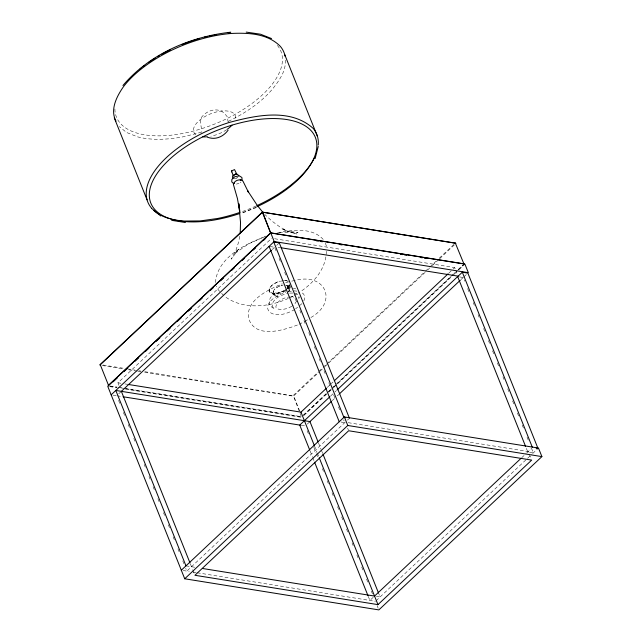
<?xml version="1.0" encoding="UTF-8"?>
<svg xmlns="http://www.w3.org/2000/svg" width="642" height="642" viewBox="0 0 642 642"><rect width="100%" height="100%" fill="white"/><g stroke="black" fill="none" stroke-linecap="round" stroke-linejoin="round"><path stroke-width="0.48" stroke-dasharray="3.21 2.41" d="M326.305 251.295C326.345 269.11 312.734 284.093 298.378 293.017M124.195 388.266L301.371 416.674L293.225 395.496L318.055 372.151M239.667 236.272L238.736 241.737L235.823 250.661L231.305 259.127L238.872 248.767L234.458 253.855L248.253 244.016L266.037 236.039M299.268 296.941L298.875 298.37L298.835 296.082L297.495 294.309L294.975 293.201M287.785 287.006L288.306 285.168L287.126 288.74L287.785 287.006L287.263 285.497L288.21 287.038L286.629 285.385M303.851 300.889C305.263 298.105 304.99 294.197 301.9 292.696M285.931 290.802C281.509 293.571 275.41 295.697 270.434 293.177L269.175 291.404L269.11 289.534C270.723 284.936 275.482 282.592 279.8 281.124M288.41 287.696L290.144 284.679M296.724 300.913L294.766 303.931L292.559 305.736M288.523 291.572L289.39 290.312C290.714 285.65 284.751 283.949 281.268 285.473L282.151 285.313M288.122 292.142L289.39 290.312L288.643 291.428L289.157 289.422L288.057 287.969L290.015 289.012L286.982 287.881L288.579 288.17L286.926 288.186M289.855 285.473L287.817 288.33L285.393 289.927M288.073 289.277L289.767 287.343M302.005 303.594L295.617 308.858M284.879 290.858L286.773 289.036M118.971 385.361L117.943 382.793L271.67 238.262M118.706 393.851L121.362 391.347M272.176 249.553L274.367 247.499M276.622 245.372L279.286 242.869M318.785 371.461L322.436 368.026M323.167 367.344L326.088 364.6M326.818 363.91L424.667 271.911M425.397 271.221L429.049 267.794M429.779 267.104L436.351 260.925M439.272 258.18L453.878 244.45M299.742 411.145L293.675 395.962L319.235 371.935M319.957 371.253L324.338 367.128M325.069 366.446L327.99 363.693M328.72 363.011L425.116 272.385M428.037 269.64L429.498 268.268M432.419 265.515L438.992 259.336M439.722 258.654L455.788 243.551M327.211 387.479L333.038 381.998M448.878 273.083L452.522 269.656M453.252 268.974L454.705 267.602L455.395 269.319M303.345 415.125L331.095 389.036M331.826 388.346L455.234 272.32M458.155 269.576L463.267 264.769M303.241 415.51L328.07 392.166M328.8 391.476L332.452 388.049M333.182 387.359L457.321 270.643M458.051 269.953L463.163 265.146M304.051 415.358L328.07 392.768M328.8 392.085L333.166 387.985M333.896 387.295L453.268 275.065M453.99 274.383L456.173 272.328M459.086 269.592L464.912 264.111M330.63 396.034L334.273 392.607M335.004 391.925L336.456 390.553M307.285 424.089L309.95 421.585M332.219 400.64L334.402 398.586M337.315 395.849L338.767 394.485M461.052 279.511L463.235 277.456L464.696 281.196M463.965 276.774L467.866 273.107M345.236 422.195L186.854 571.107L185.739 568.322M347.434 420.133L348.767 418.881M373.219 597.325L369.888 600.455L368.035 595.816M521.721 457.706L526.087 453.597M526.817 452.915L531.135 448.854M376.1 600.719L526.833 458.998M527.563 458.316L531.929 454.207M532.659 453.525L538.477 448.052M310.913 317.501C338.551 301.684 325.293 272.393 295.103 280.426M240.22 182.569L240.959 182.055M284.583 290.457L278.05 293.097L273.332 293.474L269.849 291.99L269.11 289.534M236.673 177.954L237.877 177.2M304.669 321.401L308.489 319.194M290.128 297.76L293.426 295.866M294.253 295.392L297.551 293.49M228.375 121.338C249.882 110.897 270.836 96.212 282.231 74.608A91.004 44.121 -21.8 0 0 285.538 60.131M256.423 207.527L240.758 213.674M284.462 290.826L277.793 293.201L275.137 292.977L273.917 292.463L273.38 291.436L273.5 292.487L273.797 290.521L274.904 288.948L274.551 289.285L273.251 291.171L273.195 293.867L274.648 295.681L277.962 296.516L274.961 295.529L274.559 293.169L273.885 294.517L275.908 292.182L270.635 297.463L269.231 300.271L269.592 304.677L272.128 307.454L274.607 308.802L272.144 306.37C272.064 298.634 281.405 294.943 287.793 293.378M294.806 309.436C268.645 324.659 253.895 302.92 285.762 292.407M299.052 324.242L303.144 322.284M291.821 306.338L287.167 308.553L281.533 309.677L277.85 308.995L275.819 307.173L276.517 303.883C279.663 299.862 284.623 297.302 289.702 296.957M238.984 183.387L236.408 184.118M236.954 178.075L233.857 178.789M297.423 325.021C283.355 330.293 255.885 338.815 248.96 319.315C244.313 300.729 268.396 289.558 282.239 283.812M288.29 298.442C268.613 307.341 243.077 309.909 224.844 296.516M285.682 282.713L289.133 281.686M264.408 236.898C243.928 244.618 217.269 258.18 215.431 282.657M201.604 132.148L184.599 136.521A91.004 44.121 -21.8 0 1 137.613 136.866L126.522 132.453L119.34 126.602M277.641 232.813C292.632 229.812 312.582 227.059 323.728 239.988M291.693 281.148L294.245 280.602M283.467 280.65L278.01 281.734L272.834 284.623A11.163 5.409 -21.8 0 0 270.804 292.575A11.163 5.409 -21.8 0 0 283.876 290.954M288.635 291.548L291.372 291.211M289.574 293.097L293.258 293.041M290.601 296.861L292.407 296.668L294.164 297.374M287.319 287.969L291.95 287.865M279.254 232.701L298.04 232.316L287.319 231.401L296.901 234.009L281.71 228.913L288.643 231.714L279.952 227.003L272.192 221.281L264.648 214.348M284.013 280.45L286.773 280.466L288.226 281.14M294.108 290.874L296.909 291.139M274.64 238.736L454.705 267.602M278.058 247.29L280.04 247.603M270.001 246.512L274.624 247.25L276.108 250.966M459.512 276.895L463.211 277.488M103.169 365.025L123.962 368.356M127.919 368.99L134.852 370.097M138.808 370.739L140.791 371.052M144.747 371.686L293.675 395.962M102.118 365.507L123.898 369.006M128.849 369.792L136.77 371.068M137.757 371.22L140.726 371.702M144.683 372.336L293.161 396.138M117.943 382.793L120.913 383.266M124.869 383.9L126.843 384.221M348.205 422.669L528.278 451.543L528.96 453.252M341.079 422.043L344.778 422.637L343.663 419.852M110.336 386.043L117.261 387.15M118.256 387.311L123.2 388.105M109.75 386.091L116.675 387.206M120.64 387.84L124.596 388.474M125.583 388.635L300.785 416.722M109.718 386.604L116.651 387.712M125.567 389.14L301.868 417.404M113.008 395.135L116.708 395.729M117.101 395.793L122.052 396.587M301.331 425.325L305.287 425.959M185.963 565.843L195.473 567.367M376.397 596.37L380.096 596.964L378.981 594.179M183.155 570.513L189.23 571.492M193.194 572.126L196.163 572.6M197.158 572.76L375.434 601.345M293.354 288.25L295.785 288.9M285.289 280.289L288.017 281.373M221.594 293.394L223.544 295.264M219.652 291.516L216.884 287.841L216.306 286.147M467.665 288.619L469.519 293.266M473.226 302.543L474.342 305.327M478.057 314.604L479.165 317.389M483.619 328.527L484.734 331.304M488.45 340.589L489.557 343.374M492.526 350.797L494.388 355.435M497.357 362.858L499.211 367.497M502.919 376.774L504.034 379.558M507.75 388.843L508.857 391.628M512.573 400.905L514.427 405.543M517.396 412.966L519.25 417.605M522.219 425.028L524.081 429.667M527.05 437.098L528.904 441.736M531.504 448.228L533.358 452.867L527.812 451.976L525.95 447.338M455.732 270.17L457.441 274.447M529.305 454.111L531.359 459.239M347.635 428.182L348.317 429.899M279.077 258.389L280.939 263.027M284.647 272.304L285.762 275.089M289.47 284.374L291.332 289.012M295.039 298.289L296.155 301.074M299.862 310.351L300.978 313.135M303.947 320.559L305.801 325.197M308.77 332.62L310.632 337.267M314.339 346.544L315.455 349.328M319.162 358.605L320.278 361.39M323.993 370.667L325.847 375.305M328.816 382.736L330.67 387.375M333.639 394.798L335.493 399.436M338.462 406.859L340.324 411.498M318.48 442.924L321.08 449.424M321.449 450.347L322.565 453.132M314.42 445.749L317.02 452.241M317.389 453.172L318.873 456.879M307.141 430.605L309.003 435.244M313.826 447.305L316.049 452.875M316.426 453.798L317.91 457.513M322.364 468.652L323.472 471.429M327.187 480.714L328.303 483.498M332.01 492.775L333.864 497.414M337.58 506.69L338.695 509.475M341.664 516.898L343.518 521.545M346.487 528.968L348.341 533.606M352.057 542.883L353.164 545.668M356.88 554.945L357.995 557.729M361.703 567.006L363.557 571.653M366.526 579.076L368.388 583.714M371.357 591.138L372.464 593.922M377.151 605.623L378.178 608.191M310.134 451.053L312.365 456.623M312.734 457.553L314.219 461.261M190.401 563.949L192.536 569.293M192.881 570.152L194.253 573.571M118.561 400.367L120.415 405.006M123.384 412.429L125.246 417.067M128.215 424.49L130.069 429.137M133.777 438.414L134.892 441.198M138.608 450.475L140.462 455.114M144.169 464.399L145.285 467.183M149 476.46L150.108 479.245M153.077 486.668L154.939 491.307M157.908 498.73L159.762 503.368M163.469 512.645L164.585 515.43M168.3 524.715L170.154 529.353M173.123 536.776L174.977 541.415M177.946 548.838L179.8 553.476M182.769 560.899L183.885 563.684M325.406 243.149L326.264 245.693L326.313 248.518M228.207 122.429L227.252 116.78L224.748 113.69L221.49 111.042C213.593 107.928 205.649 111.539 200.914 118.072L200.465 121.996L201.781 131.466M195.834 134.692A22.318 10.818 -21.8 0 1 211.354 113.53A22.318 10.818 -21.8 0 1 235.341 119.757M226.658 129.7A22.318 10.818 -21.8 0 1 210.881 136.24M255.893 206.066A91.004 44.121 -21.8 0 1 241.007 212.012M277.376 45.413A88.58 42.942 -21.8 0 1 211.258 125.359A88.58 42.942 -21.8 0 1 114.998 106.668M256.086 207.101A88.58 42.942 -21.8 0 1 240.678 213.208M278.484 286.557L276.501 287.6L280.04 285.842L278.484 286.557"/><path stroke-width="0.96" d="M240.212 233.664L240.509 222.26L238.848 203.755L239.779 211.138M318.247 146.472L315.118 158.566M100.144 365.194L100.2 364.544L262.313 212.133L455.338 243.077L463.997 264.079M262.722 212.342L270.868 233.519L262.313 212.133L455.74 243.286M463.893 264.464L463.949 263.814L270.932 232.869M242.13 180.025L241.873 177.465L239.241 175.82L234.715 176.751L231.826 179.527L231.786 181.911L233.736 183.781M270.418 233.046L108.313 385.465L108.755 385.938L100.2 364.544M233.359 175.547L235.919 174.054L237.548 174.287L238.808 175.812M122.951 85.506C149.562 53.928 190.345 36.682 230.783 32.18M228.119 130.165C223.392 136.698 215.439 140.309 207.551 137.203M100.096 364.929L262.209 212.51M111.162 394.838L274.206 241.544L468.331 272.673L464.912 264.111L270.78 232.99L107.736 386.283L184.727 578.779L378.86 609.9L541.904 456.606L538.477 448.052L344.353 416.931L181.309 570.224M113.136 381.813L117.518 377.697M124.091 371.517L127.742 368.083M135.045 361.221L138.696 357.787M145.269 351.607L148.92 348.173M156.223 341.311L159.874 337.877M167.177 331.007L170.098 328.263M177.401 321.401L181.052 317.967M188.355 311.097L191.276 308.353M199.309 300.801L202.23 298.057M210.263 290.505L213.184 287.752M220.487 280.891L223.408 278.147M231.441 270.595L234.362 267.842M242.395 260.291L244.586 258.236M253.341 249.995L255.532 247.932M263.565 240.381L265.756 238.326M271.446 250.236L121.362 391.347L190.032 563.018M127.838 384.381L300.978 412.14L326.481 388.161M334.49 380.626L448.148 273.773M329.9 396.716L299.742 425.076L309.765 450.13M337.186 389.871L462.32 272.216L467.866 273.107L538.012 448.485L536.166 448.196M309.653 421.858L331.489 401.33M339.498 393.795L460.33 280.201M184.727 578.779L347.771 425.486L541.904 456.606M520.991 458.388L374.551 596.073L202.399 568.475M377.969 604.628L531.696 460.097L348.662 430.75L194.935 575.288L377.969 604.628L319.251 457.81M233.391 176.028L231.465 170.957L234.547 169.592L236.497 173.621M246.191 32.1L260.459 34.195L271.566 38.56M171.687 220.342L185.369 222.517M316.402 240.814L318.384 241.135M320.366 241.448L322.34 241.769M340.164 244.626L342.138 244.947M400.544 254.304L402.518 254.625M404.5 254.938L406.482 255.259M420.341 257.482L422.316 257.795M424.298 258.116L426.28 258.429M281.027 247.764L458.131 276.156M345.733 417.661L343.887 417.364L273.741 241.986L279.286 242.869L349.433 418.255M123.047 396.748L300.336 425.173M236.713 174.327L234.691 174.48L235.919 174.054L233.263 175.378L232.452 176.871L232.918 178.291M160.677 215.969L151.608 208.377M455.338 243.077L455.788 243.551M263.348 212.951L257.241 205.336L247.652 190.786L248.358 192.054L242.957 181.132L241.207 179.937L240.116 179.937L240.83 179.945C237.821 179.431 233.937 181.213 233.391 184.447L237.452 198.611L239.787 211.996M285.128 56.344A91.004 44.121 -21.8 0 0 280.329 46.36C267.778 33.544 248.502 32.686 231.658 33.44A91.004 44.121 -21.8 0 0 123.449 86.742C116.748 96.324 109.822 109.71 116.001 121.121M462.32 272.216L532.467 447.602M457.666 276.598L525.581 446.415M284.695 54.53L317.493 136.521M270.78 232.99L274.206 241.544M344.353 416.931L347.771 425.486M269.078 246.359L339.225 421.746M318.111 442.001L309.95 421.585L115.817 390.456L185.963 565.843M322.934 454.063L378.611 593.256M300.978 412.14L314.42 445.749M314.588 462.192L368.035 595.816M114.26 117.847L147.05 199.839M231.465 170.957L231.858 171.944M234.402 182.737L234.41 183.299M232.043 125.134A22.318 10.818 -21.8 0 1 227.388 129.186M207.326 136.77A22.318 10.818 -21.8 0 1 202.744 136.85M318.239 145.076A91.004 44.121 -21.8 0 0 313.127 128.352C290.336 107.872 255.965 115.303 229.202 122.47A91.004 44.121 -21.8 0 0 151.416 208.008M314.636 157.434A91.004 44.121 -21.8 0 1 256.808 205.657M240.06 212.333A91.004 44.121 -21.8 0 1 217.389 218.513L200.095 220.928L184.198 221.049A91.004 44.121 -21.8 0 1 170.403 218.85M169.376 218.569A91.004 44.121 -21.8 0 1 160.949 215.319M159.32 214.444A91.004 44.121 -21.8 0 1 153.887 210.56M239.755 213.521A88.58 42.942 -21.8 0 1 155.107 176.622A88.58 42.942 -21.8 0 1 294.79 121.322A88.58 42.942 -21.8 0 1 256.969 206.7M140.06 69.023A88.58 42.942 -21.8 0 1 141.561 67.811M143.094 66.599A88.58 42.942 -21.8 0 1 144.651 65.412M148.591 62.555A88.58 42.942 -21.8 0 1 155.059 58.278M157.587 56.729A88.58 42.942 -21.8 0 1 159.296 55.718M161.888 54.233A88.58 42.942 -21.8 0 1 170.395 49.779M181.935 44.627A88.58 42.942 -21.8 0 1 195.682 39.692M196.653 39.387A88.58 42.942 -21.8 0 1 199.574 38.512M204.453 37.18A88.58 42.942 -21.8 0 1 207.374 36.458M209.316 36.008A88.58 42.942 -21.8 0 1 212.205 35.382M214.163 34.989A88.58 42.942 -21.8 0 1 216.185 34.62M228.079 32.999A88.58 42.942 -21.8 0 1 229.997 32.83"/></g></svg>
